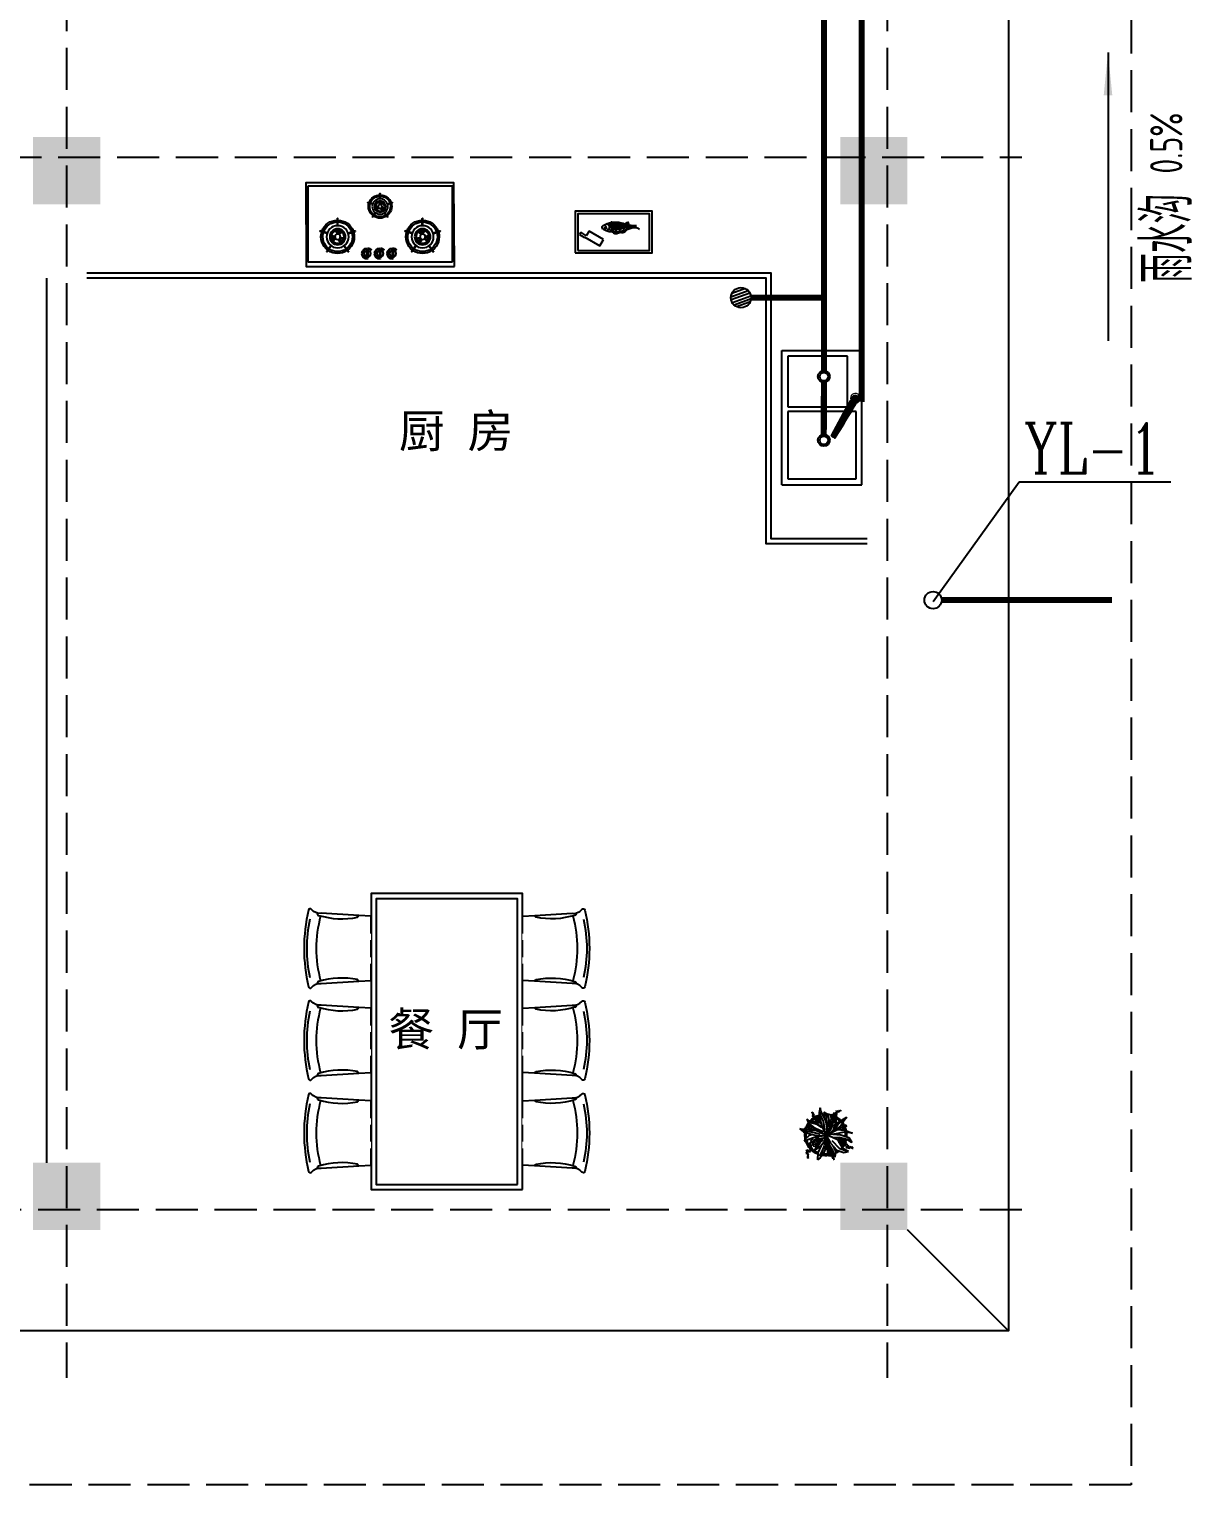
# Model space of a CAD drawing. Header units: millimetres. Extents: x -807114 to -50119, y -468455 to -61603.
# Drawn here: x -318339 to -311424, y -230910 to -222253 of the extents above; entities that cross this region are included whole.
import ezdxf

# ---------------------------------------------------------------- set-up
doc = ezdxf.new("R2010")
doc.units = ezdxf.units.MM
doc.header["$LTSCALE"] = 1000
doc.linetypes.add('DASH', pattern=[0.35, 0.25, -0.1])
doc.linetypes.add('HIDDEN', pattern=[9.525, 6.35, -3.175])
for name, color, linetype in [('FF-FIXT', 31, 'Continuous'), ('FF-FURN', 51, 'Continuous'), ('FF-PLANTS', 86, 'Continuous'), ('floor', 9, 'Continuous'), ('KITCHEN', 2, 'Continuous'), ('KL截面', 30, 'Continuous'), ('P-活动家具', 134, 'Continuous'), ('PIPE-污水', 2, 'DASH'), ('PIPE-给水', 3, 'Continuous'), ('PIPE-雨水', 4, 'DASH'), ('PUB_DIM', 3, 'Continuous'), ('S1', 130, 'Continuous'), ('TWT_TEXT', 7, 'Continuous'), ('wipess', 5, 'Continuous'), ('厨卫', 134, 'Continuous'), ('建-窗', 4, 'Continuous'), ('建-轴', 1, 'Continuous')]:
    doc.layers.add(name, color=color, linetype=linetype)
doc.layers.add('jia +', color=4, linetype='Continuous', lineweight=20)
doc.layers.add('jia -', color=1, linetype='Continuous', lineweight=9)
doc.styles.add('_HZTXT', font='txt', dxfattribs={"bigfont": 'HZTXT'})
doc.styles.add('_TWT_SERIAL', font='COMPLEX', dxfattribs={"width": 0.8, "height": 3.5, "bigfont": 'HZTXT'})
doc.styles.add('D', font='simhei.ttf', dxfattribs={"width": 0.75, "height": 7})
doc.styles.add('DIM_FONT', font='tssdeng.shx', dxfattribs={"width": 0.7, "bigfont": 'tssdchn.shx'})

# ---------------------------------------------------------------- blocks, each defined once
blk = doc.blocks.new('A$C73C27036')
at = {"layer": 'floor', "color": 251, "ltscale": 50}
for p, q in [((0, 800), (0, 0)), ((475.7, 800), (0, 800)), ((475.7, 800), (475.7, 0)), ((475.7, 0), (0, 0))]:
    blk.add_line(p, q, dxfattribs=at)
for centre, radius in [((226.3, 534.7), 35), ((226.3, 534.7), 25), ((226.3, 155.9), 35), ((226.3, 155.9), 25)]:
    blk.add_circle(centre, radius, dxfattribs=at)
at = {"layer": 'jia +', "color": 251}
for centre, radius, start, end in [((6980.3, -3738), 8042.9, 148.03511, 149.7132), ((161.1, 517.1), 5, 61.07993, 145.17172), ((-105.5, 34.5), 556.3, 58.92007, 61.07993), ((-6915.5, 4284.8), 8042.9, 330.2868, 331.96489), ((179.1, 506.7), 5, 334.82828, 58.92007), ((39.1, 284.9), 29.1, 101.93757, 18.06243)]:
    blk.add_arc(centre, radius, start, end, dxfattribs=at)
at = {"layer": 'jia -', "color": 251}
for centre, radius, start, end in [((40.3, 287), 20, 150, 330), ((277.8, 151.2), 293.6, 138.90184, 150.22903), ((36, 293.6), 5, 149.50958, 224.43473), ((277.8, 151.2), 285.6, 139.06197, 149.50958), ((54.6, 311.8), 31.1, 224.43473, 255.56527), ((39.1, 284.9), 29.1, 37.68924, 82.31076), ((48.1, 286.6), 5, 255.56527, 330.49042), ((-196.1, 424.8), 285.6, 330.49042, 340.93803), ((-196.1, 424.8), 293.6, 329.77097, 341.09816), ((60.2, 321.4), 24.5, 30.46309, 89.53691), ((63.6, 337), 2, 93.16441, 139.06197), ((64.1, 328.2), 10.9, 26.83559, 93.16441)]:
    blk.add_arc(centre, radius, start, end, dxfattribs=at)
at = {"layer": 'jia -', "color": 2}
for centre, radius, start, end in [((60.3, 340.9), 5, 89.53691, 138.90184), ((72, 332.2), 2, 340.93803, 26.83559), ((77, 331.3), 5, 341.09816, 30.46309)]:
    blk.add_arc(centre, radius, start, end, dxfattribs=at)
at = {"layer": 'P-活动家具', "ltscale": 50}
for p, q in [((35, 765), (35, 363.2)), ((440.7, 765), (35, 765)), ((440.7, 363.2), (440.7, 765)), ((35, 363.2), (440.7, 363.2)), ((85, 336.2), (85, 34.4)), ((440.7, 336.2), (85, 336.2)), ((440.7, 34.4), (440.7, 336.2)), ((85, 34.4), (440.7, 34.4))]:
    blk.add_line(p, q, dxfattribs=at)
blk = doc.blocks.new('A$C565A4CBB')
at = {"layer": 'P-活动家具', "color": 250}
for p, q in [((69.4, 88.5), (47, 50.2)), ((157.8, 36.7), (69.4, 88.5)), ((0, 0), (-12.5, 0.6)), ((10.8, -5.6), (0, 0)), ((47, 50.2), (132.1, 0.3)), ((132.1, 0.3), (149, 29.2)), ((149, 29.2), (152.3, 27.3)), ((152.3, 27.3), (151.3, 25.5)), ((151.3, 25.5), (182.5, 7.2)), ((157.8, 36.7), (159.2, 39)), ((190.4, 20.6), (159.2, 39)), ((182.5, 7.2), (190.4, 20.6)), ((-109.4, -20.6), (-121.5, -20.8)), ((-121.5, -20.8), (-110, -21.2)), ((-110, -21.2), (-100.1, -23.9)), ((-98.4, -23.9), (-109.4, -20.6)), ((-90.4, -16.1), (-95.4, -16.5)), ((-95.4, -16.5), (-90.4, -16.7)), ((-76.2, -24.4), (-90.4, -16.1)), ((-90.4, -16.7), (-77.8, -24.3)), ((-76.8, -12), (-65.7, -25.1)), ((-63.9, -25.2), (-76.8, -12)), ((-64.7, -12.1), (-56, -25.8)), ((-53.5, -25.9), (-64.7, -12.1)), ((-54.2, -8.2), (-41.9, -26.3)), ((-40.2, -26.3), (-54.2, -8.2)), ((-51.4, -44.7), (-48.1, -28.4)), ((-46.8, -28.4), (-51, -45.1)), ((-47.9, -5.1), (-34, -26.1)), ((-31.3, -26), (-47.9, -5.1)), ((-44, -44.9), (-41.1, -28.5)), ((-39.8, -28.5), (-42.8, -45.4)), ((-37.2, -4.5), (-21.9, -25.3)), ((-20.4, -25.1), (-37.2, -4.5)), ((-33.4, -42.3), (-33.5, -28.3)), ((-32.3, -28.2), (-31.9, -42.2)), ((-27.6, -1.9), (-9.9, -23.9)), ((-8, -23.6), (-27.6, -1.9)), ((-24.6, -42.9), (-25.8, -27.8)), ((-24.9, -27.7), (-23.5, -42.9)), ((-20.2, -41), (-19.7, -27.3)), ((-18.6, -27.1), (-19.6, -41.2)), ((-17.1, -50.7), (-13.5, -38.6)), ((-13.2, -39.6), (-17.1, -50.7)), ((-1.2, -2.1), (-17, -0.7)), ((-13.5, -38.6), (-14.9, -26.7)), ((-13.9, -3), (0.5, -22.4)), ((1.7, -22.2), (-13.9, -3)), ((-12.8, -26.5), (-13.2, -39.6)), ((-1.2, -4), (-9.1, -1.4)), ((-5.2, -4.9), (-7.7, -4.3)), ((7.2, -8.9), (-5.2, -4.9)), ((7.2, -6.2), (-1.2, -2.1)), ((7.2, -35), (3.3, -24.2)), ((4.4, -24), (8.4, -36.5)), ((7.6, -41.2), (7.2, -35)), ((8.4, -36.5), (7.9, -46.3))]:
    blk.add_line(p, q, dxfattribs=at)
at = {"layer": 'P-活动家具'}
for p, q in [((-53.7, -48.2), (-51.4, -44.7)), ((-51, -45.1), (-53.7, -48.2)), ((-45.7, -49.7), (-44, -44.9)), ((-42.8, -45.4), (-45.7, -49.7)), ((-31.9, -42.2), (-35.6, -52.1)), ((-35.6, -52.1), (-33.4, -42.3)), ((-26.7, -51.2), (-24.6, -42.9)), ((-23.5, -42.9), (-26.7, -51.2)), ((-22.1, -50), (-20.2, -41)), ((-19.6, -41.2), (-22.1, -50)), ((7.9, -46.3), (7.6, -41.2))]:
    blk.add_line(p, q, dxfattribs=at)
at = {"layer": 'P-活动家具', "color": 250}
blk.add_lwpolyline([(215.2, 129.9), (-242.4, 129.9), (-242.4, -118.1), (215.2, -118.1)], close=True, dxfattribs=at)
at = {"layer": 'P-活动家具'}
blk.add_lwpolyline([(200.2, 114.9), (-227.4, 114.9), (-227.4, -103.1), (200.2, -103.1)], close=True, dxfattribs=at)
at = {"layer": 'P-活动家具', "color": 250}
for points in [[(-66, -1.4), (-75.9, 3.2)], [(-58, 0.3), (-69.5, 6.1), (-51.6, 0.9), (-59.1, 6.1)], [(-45.3, 2.7), (-50.5, 6.1)], [(-34.3, 3.8), (-40.1, 9)], [(-25.7, 6.1), (-32, 10.7)], [(-14.7, 4.4), (-25.7, 12.5)], [(-10.7, 6.1), (-19.3, 12.5)], [(-127.8, -27.9), (-138.2, -27.2), (-145.9, -27.9), (-130, -27.8)], [(-127.8, -25.7), (-143.3, -23.9), (-130.3, -26.6)], [(-130, -27.8), (-143.1, -31.2), (-129, -27.8)], [(-126.3, -27.8), (-132.2, -30.9), (-127.8, -27.9)], [(-99.2, -26.1), (-112.2, -32.5), (-103.6, -26.3)], [(-83.9, -37.7), (-100.7, -43.5)], [(-79.9, -26.3), (-93.1, -37.1), (-82.1, -26.2)], [(-83.4, -6.6), (-90.3, -5.4)], [(-72.4, -3.1), (-82.8, -0.8)], [(-66.3, -27.2), (-75.2, -38.3), (-68.6, -27.1)], [(-56.9, -27.9), (-62, -42.9), (-64.5, -44.3), (-58.3, -27.8)], [(5.5, -38.3), (-12.4, -40.6)], [(2.6, -40.6), (-6, -46.3)], [(-3.9, -25.2), (-1.2, -40.9), (-5, -49.8), (-2.7, -41.1), (-4.9, -25.4)]]:
    blk.add_lwpolyline(points, dxfattribs=at)
at = {"layer": 'P-活动家具'}
for points in [[(-88, -41.2), (-100.7, -51)], [(4.3, -41.7), (0.9, -49.8)]]:
    blk.add_lwpolyline(points, dxfattribs=at)
at = {"layer": 'P-活动家具', "color": 250}
for radius in [4.08, 2.31]:
    blk.add_circle((34.9, -17.5), radius, dxfattribs=at)
for centre, radius, start, end in [((35.6, -26.6), 4.09, 96.51953, 204.42355), ((33.7, -27.1), 2.13, 214.14344, 63.86243), ((35, -17.6), 1.85, 192.76632, 336.29893), ((35.1, -17.5), 1.48, 221.42004, 2.14891), ((35.7, -24), 1.59, 109.69652, 226.34551)]:
    blk.add_arc(centre, radius, start, end, dxfattribs=at)
for points in [[(56.4, -17.5), (47.7, -11.7), (-104.6, -13.4), (-149.6, -20.4), (-166.9, -11.1)], [(-6, 4.4), (-19.9, 14.2), (-26.2, 14.8), (-36.6, 12.5), (-49.9, 7.8), (-73.5, 7.3), (-94.3, -10)], [(56.9, -26.1), (48.3, -32.5), (-57.9, -49.8), (-108.6, -34.8), (-133.4, -33.6), (-149, -33.6)], [(9.1, -21.1), (-41.2, -26.3), (-83.9, -24), (-101.2, -24), (-127.8, -25.7)], [(9.1, -23.3), (-41.2, -28.5), (-83.9, -26.2), (-101.2, -26.2), (-127.8, -27.9)], [(-78.7, -37.1), (-88.5, -36.5), (-104.1, -43.5), (-100.1, -47.5), (-101.2, -51), (-90.3, -48.1), (-82.2, -40), (-78.7, -38.9), (-78.7, -36.5)], [(7.2, -36.5), (-2, -37.1), (-11.8, -38.9), (-6.6, -47.5), (0.3, -54.4), (6.1, -46.9), (7.8, -39.4), (9.5, -37.1), (8.4, -36.5)], [(24.5, -10), (15.9, -11.8), (13.6, -34.8), (22.2, -39.4)], [(56.9, -26.1), (57.4, -23.9), (53.9, -23.3), (53.4, -20.4), (56.8, -20.4), (57.4, -19.3), (56.4, -17.5)]]:
    blk.add_spline(points, degree=3, dxfattribs=at)
blk = doc.blocks.new('A$C15EF7CB2')
at = {"color": 2}
blk.add_arc((9.6, 96.3), 1.16, 0.00068, 180.00068, dxfattribs=at)
at = {"layer": 'KITCHEN', "color": 251}
for p, q in [((-420.4, -309.5), (-420.4, 140.5)), ((-420.4, 140.5), (439.6, 140.5)), ((439.6, 140.5), (439.6, -309.5)), ((439.6, -309.5), (-420.4, -309.5))]:
    blk.add_line(p, q, dxfattribs=at)
at = {"layer": 'KITCHEN', "color": 2, "linetype": 'HIDDEN'}
for p, q in [((-65.4, -289.5), (-65.4, -292.5)), ((9.6, -289.5), (9.6, -292.5))]:
    blk.add_line(p, q, dxfattribs=at)
at = {"layer": 'P-活动家具'}
for p, q in [((8.5, 67.9), (8.5, 96.3)), ((10.8, 67.9), (10.8, 96.3)), ((-35.8, 34.1), (-62.8, 42.8)), ((-35.1, 36.3), (-62.1, 45)), ((54.3, 36.3), (81.4, 45)), ((55, 34.1), (82.1, 42.8)), ((-244.5, -91.8), (-244.5, -51.2)), ((-241.2, -91.8), (-241.2, -51.2)), ((-19.1, -17.1), (-35.9, -40.1)), ((-17.3, -18.5), (-34, -41.5)), ((36.5, -18.5), (53.2, -41.5)), ((38.4, -17.1), (55.1, -40.1)), ((260.5, -91.8), (260.5, -51.2)), ((263.8, -91.8), (263.8, -51.2)), ((-307.7, -140.1), (-346.4, -127.6)), ((-306.7, -137), (-345.3, -124.5)), ((-179, -137), (-140.4, -124.5)), ((-178, -140.1), (-139.4, -127.6)), ((197.3, -140.1), (158.6, -127.6)), ((198.3, -137), (159.7, -124.4)), ((326, -137), (364.6, -124.4)), ((327, -140.1), (365.6, -127.6)), ((-284, -213.2), (-307.9, -246.1)), ((-281.3, -215.2), (-305.2, -248.1)), ((-204.4, -215.2), (-180.6, -248.1)), ((-201.8, -213.2), (-177.9, -246.1)), ((-66.9, -229.5), (-66.9, -226.5)), ((-63.9, -229.5), (-63.9, -226.5)), ((-35.4, -258), (-32.4, -258)), ((-11.6, -238.3), (-13.7, -236.1)), ((8.1, -229.5), (8.1, -226.5)), ((11.1, -229.5), (11.1, -226.5)), ((39.6, -258), (42.6, -258)), ((63.4, -238.3), (61.3, -236.1)), ((83.1, -229.5), (83.1, -226.5)), ((86.1, -229.5), (86.1, -226.5)), ((114.6, -258), (117.6, -258)), ((221, -213.2), (197.1, -246.1)), ((223.7, -215.2), (199.8, -248)), ((300.6, -215.2), (324.4, -248)), ((303.2, -213.2), (327.1, -246.1)), ((-35.4, -261), (-32.4, -261)), ((39.6, -261), (42.6, -261)), ((84.6, -289.5), (84.6, -292.5)), ((114.6, -261), (117.6, -261))]:
    blk.add_line(p, q, dxfattribs=at)
at = {"layer": 'P-活动家具', "color": 250}
for p, q in [((-86.6, -238.3), (-88.7, -236.1)), ((-68.4, -242.2), (-68.4, -276.7)), ((-62.4, -242.2), (-62.4, -276.7)), ((6.6, -242.2), (6.6, -276.7)), ((12.6, -242.2), (12.6, -276.7)), ((81.6, -242.2), (81.6, -276.7)), ((87.6, -242.2), (87.6, -276.7))]:
    blk.add_line(p, q, dxfattribs=at)
at = {"layer": 'P-活动家具'}
blk.add_lwpolyline([(-432.7, -336.9), (-429.4, 160.5), (452, 160.5), (448.8, -336.9)], close=True, dxfattribs=at)
for centre, radius in [((9.6, 20.5), 46.2), ((-242.9, -159.5), 66), ((262.1, -159.5), 66)]:
    blk.add_circle(centre, radius, dxfattribs=at)
at = {"layer": 'P-活动家具', "color": 250}
for centre, radius in [((9.6, 20.5), 33.1), ((9.6, 20.5), 26.9), ((9.6, 20.5), 11.6), ((-242.9, -159.5), 47.3), ((-242.9, -159.5), 38.5), ((-242.9, -159.5), 16.5), ((262.1, -159.5), 47.3), ((262.1, -159.5), 38.5), ((262.1, -159.5), 16.5), ((-65.4, -259.5), 20), ((9.6, -259.5), 20), ((84.6, -259.5), 20)]:
    blk.add_circle(centre, radius, dxfattribs=at)
at = {"layer": 'P-活动家具'}
for centre, radius, start, end in [((9.6, 20.5), 69.3, 90.95565, 161.0457), ((9.6, 20.5), 69.3, 18.95565, 89.0457), ((-62.5, 43.9), 1.16, 72.00068, 252.00068), ((9.6, 20.5), 69.3, 162.95565, 233.0457), ((9.6, 20.5), 61.6, 163.07504, 232.92632), ((9.6, 20.5), 61.6, 91.07504, 160.92632), ((-35.4, 35.2), 1.16, 252.00068, 72.00068), ((9.6, 67.9), 1.16, 180.00068, 0.00068), ((9.6, 20.5), 61.6, 19.07504, 88.92632), ((9.6, 20.5), 61.6, 307.07504, 16.92632), ((9.6, 20.5), 69.3, 306.95565, 17.0457), ((54.7, 35.2), 1.16, 108.00068, 288.00068), ((81.7, 43.9), 1.16, 288.00068, 108.00068), ((-242.9, -159.5), 99, 90.95565, 161.0457), ((-242.9, -159.5), 88, 91.07504, 160.92632), ((-242.9, -51.2), 1.65, 0.00068, 180.00068), ((-242.9, -159.5), 99, 18.95565, 89.0457), ((-242.9, -159.5), 88, 19.07504, 88.92632), ((-34.9, -40.8), 1.16, 144.00068, 324.00068), ((9.6, 20.5), 69.3, 234.95565, 305.0457), ((9.6, 20.5), 61.6, 235.07504, 304.92632), ((-18.2, -17.8), 1.16, 324.00068, 144.00068), ((37.5, -17.8), 1.16, 36.00068, 216.00068), ((54.2, -40.8), 1.16, 216.00068, 36.00068), ((262.1, -159.5), 99, 90.95565, 161.0457), ((262.1, -159.5), 88, 91.07504, 160.92632), ((262.1, -51.2), 1.65, 0.00068, 180.00068), ((262.1, -159.5), 99, 18.95565, 89.0457), ((262.1, -159.5), 88, 19.07504, 88.92632), ((-345.9, -126), 1.65, 72.00068, 252.00068), ((-242.9, -159.5), 99, 162.95565, 233.0457), ((-242.9, -159.5), 88, 163.07504, 232.92632), ((-307.2, -138.6), 1.65, 252.00068, 72.00068), ((-242.9, -91.8), 1.65, 180.00068, 0.00068), ((-242.9, -159.5), 88, 307.07504, 16.92632), ((-242.9, -159.5), 99, 306.95565, 17.0457), ((-178.5, -138.6), 1.65, 108.00068, 288.00068), ((-139.9, -126), 1.65, 288.00068, 108.00068), ((159.1, -126), 1.65, 72.00068, 252.00068), ((262.1, -159.5), 99, 162.95565, 233.0457), ((262.1, -159.5), 88, 163.07504, 232.92632), ((197.8, -138.6), 1.65, 252.00068, 72.00068), ((262.1, -91.8), 1.65, 180.00068, 0.00068), ((262.1, -159.5), 88, 307.07504, 16.92632), ((262.1, -159.5), 99, 306.95565, 17.0457), ((326.5, -138.6), 1.65, 108.00068, 288.00068), ((365.1, -126), 1.65, 288.00068, 108.00068), ((-306.5, -247.1), 1.65, 144.00068, 324.00068), ((-242.9, -159.5), 99, 234.95565, 305.0457), ((-242.9, -159.5), 88, 235.07504, 304.92632), ((-282.6, -214.2), 1.65, 324.00068, 144.00068), ((-203.1, -214.2), 1.65, 36.00068, 216.00068), ((-179.2, -247.1), 1.65, 216.00068, 36.00068), ((-65.4, -259.5), 33, 92.60593, 135.00068), ((-65.4, -259.5), 33, 2.60593, 87.39542), ((-65.4, -259.5), 30, 2.86666, 87.13469), ((9.6, -259.5), 33, 92.60593, 135.00068), ((9.6, -259.5), 30, 92.86666, 135.00068), ((9.6, -259.5), 33, 2.60593, 87.39542), ((9.6, -259.5), 30, 2.86666, 87.13469), ((84.6, -259.5), 33, 92.60593, 135.00068), ((84.6, -259.5), 30, 92.86666, 135.00068), ((84.6, -259.5), 33, 2.60593, 87.39542), ((84.6, -259.5), 30, 2.86666, 87.13469), ((198.5, -247.1), 1.65, 144.00068, 324.00068), ((262.1, -159.5), 99, 234.95565, 305.0457), ((262.1, -159.5), 88, 235.07504, 304.92632), ((222.4, -214.2), 1.65, 324.00068, 144.00068), ((301.9, -214.2), 1.65, 36.00068, 216.00068), ((325.8, -247.1), 1.65, 216.00068, 36.00068), ((-65.4, -259.5), 33, 270.00068, 357.39542), ((-65.4, -259.5), 30, 270.00068, 357.13469), ((9.6, -259.5), 33, 270.00068, 357.39542), ((9.6, -259.5), 30, 270.00068, 357.13469), ((84.6, -259.5), 30, 270.00068, 357.13469), ((84.6, -259.5), 33, 270.00068, 357.39542)]:
    blk.add_arc(centre, radius, start, end, dxfattribs=at)
at = {"layer": 'P-活动家具', "color": 250}
for centre, radius, start, end in [((-7.6, 11.9), 3.85, 26.47484, 206.47484), ((9.6, 20.5), 23.1, 206.47484, 240.00068), ((9.6, 20.5), 15.4, 206.47484, 240.00068), ((0, 37.2), 3.85, 120.00068, 300.00068), ((9.6, 20.5), 23.1, 86.47484, 120.00068), ((0, 3.8), 3.85, 240.00068, 60.00068), ((9.6, 20.5), 15.4, 86.47484, 120.00068), ((10.8, 39.7), 3.85, 266.47484, 86.47484), ((25.7, 9.9), 3.85, 146.47484, 326.47484), ((9.6, 20.5), 15.4, 326.47484, 0.00068), ((28.9, 20.5), 3.85, 0.00068, 180.00068), ((9.6, 20.5), 23.1, 326.47484, 0.00068), ((-270.4, -159.5), 5.5, 0.00068, 180.00068), ((-242.9, -159.5), 33, 180.00068, 213.52651), ((-265.8, -174.7), 5.5, 213.52651, 33.52651), ((-242.9, -159.5), 22, 180.00068, 213.52651), ((-244.6, -132), 5.5, 93.52651, 273.52651), ((-242.9, -159.5), 33, 60.00068, 93.52651), ((-242.9, -159.5), 22, 60.00068, 93.52651), ((-229.1, -135.7), 5.5, 240.00068, 60.00068), ((-242.9, -159.5), 22, 300.00068, 333.52651), ((-218.3, -171.7), 5.5, 333.52651, 153.52651), ((237.5, -171.7), 5.5, 26.47484, 206.47484), ((262.1, -159.5), 22, 206.47484, 240.00068), ((248.4, -135.7), 5.5, 120.00068, 300.00068), ((262.1, -159.5), 33, 86.47484, 120.00068), ((262.1, -159.5), 22, 86.47484, 120.00068), ((263.8, -132), 5.5, 266.47484, 86.47484), ((285.1, -174.7), 5.5, 146.47484, 326.47484), ((262.1, -159.5), 22, 326.47484, 0.00068), ((289.6, -159.5), 5.5, 0.00068, 180.00068), ((262.1, -159.5), 33, 326.47484, 0.00068), ((-229.1, -183.3), 5.5, 120.00068, 300.00068), ((-242.9, -159.5), 33, 300.00068, 333.52651), ((-65.4, -259.5), 30, 92.86666, 135.00068), ((-65.4, -259.5), 18, 99.59474, 260.40661), ((-65.4, -242.5), 3.01, 355.12506, 184.87629), ((-65.4, -259.5), 18, 279.59474, 80.40661), ((9.6, -259.5), 18, 99.59474, 260.40661), ((9.6, -242.5), 3.01, 355.12506, 184.87629), ((9.6, -259.5), 18, 279.59474, 80.40661), ((84.6, -259.5), 18, 99.59474, 260.40661), ((84.6, -242.5), 3.01, 355.12506, 184.87629), ((84.6, -259.5), 18, 279.59474, 80.40661), ((262.1, -159.5), 33, 206.47484, 240.00068), ((248.4, -183.3), 5.5, 240.00068, 60.00068), ((-65.4, -276.5), 3.01, 175.12506, 4.87629), ((9.6, -276.5), 3.01, 175.12506, 4.87629), ((84.6, -276.5), 3.01, 175.12506, 4.87629)]:
    blk.add_arc(centre, radius, start, end, dxfattribs=at)
blk = doc.blocks.new('YZ-1')
at = {"color": 250}
blk.add_wipeout([(296, 361), (313, 350), (336, 335), (365, 315), (396, 293), (431, 265), (452, 247), (485, 218), (510, 194), (538, 166), (564, 138), (587, 112), (612, 81), (633, 55), (654, 26), (669, 5), (686, -21), (698, -40), (700, -43), (701, -49), (699, -56), (696, -59), (690, -61), (687, -61), (680, -61), (674, -61), (668, -61), (661, -63), (654, -64), (647, -67), (641, -70), (636, -73), (631, -76), (625, -81), (616, -91), (615, -92), (608, -98), (597, -108), (576, -127), (553, -147), (535, -163), (338, -338), (0, 0), (49, 56), (65, 73), (140, 158), (219, 247), (236, 266), (246, 277), (254, 283), (269, 304), (275, 323), (277, 338), (277, 348), (277, 351), (279, 358), (285, 363), (289, 363), (294, 362)], dxfattribs=at).dxf.layer = 'wipess'
at = {"color": 0, "linetype": 'Continuous'}
blk.add_lwpolyline([(615, -92, -0.259493), (687, -61, 0.672201), (699, -42, 0.117136), (296, 361, 0.672201), (277, 349, -0.259493), (246, 277), (61, 68)], format="xyb", dxfattribs=at)
at = {"color": 8, "linetype": 'DASH', "ltscale": 0.5}
blk.add_lwpolyline([(61, 68), (0, 0), (338, -338), (407, -277)], dxfattribs=at)
at = {"color": 0, "linetype": 'Continuous'}
blk.add_lwpolyline([(407, -277), (615, -92)], dxfattribs=at)
at = {"color": 53, "linetype": 'Continuous'}
for centre, radius, start, end in [((-247, 555), 586, 303.4214, 332.0715), ((-195, -533), 922, 29.8366, 60.1634), ((261, 287), 11.8, 327.6605, 71.2125), ((261, 287), 11.8, 327.6605, 71.2125), ((73, 74), 8.87, 187.8713, 288.0758), ((65, 64), 10.9, 8.6433, 84.376), ((893, -585), 586, 117.9285, 146.5786), ((625, -77), 11.8, 18.7875, 122.3395), ((625, -77), 11.8, 18.7875, 122.3395), ((412, -265), 8.87, 161.9242, 262.1287), ((402, -273), 10.9, 5.624, 81.3567)]:
    blk.add_arc(centre, radius, start, end, dxfattribs=at)
at = {"color": 58}
blk.add_arc((-195, -533), 993, 32.3953, 57.6047, dxfattribs=at)
blk = doc.blocks.new('A$C0744269B')
at = {"color": 0, "linetype": 'ByBlock', "extrusion": (0, 0, -1)}
for p, q in [((-390, 350), (-370, 351)), ((-373, 341), (-390, 350)), ((-371, 308), (-389, 311)), ((-389, 311), (-375, 299)), ((-375, 299), (-382, 290)), ((-382, 290), (-371, 293)), ((-378, 333), (-373, 341)), ((-369, 337), (-378, 333)), ((-371, 293), (-373, 280)), ((-373, 280), (-351, 291)), ((-371, 425), (-361, 428)), ((-354, 413), (-371, 425)), ((-370, 351), (-371, 362)), ((-371, 362), (-364, 353)), ((-370, 317), (-371, 308)), ((-349, 339), (-370, 323)), ((-370, 323), (-369, 337)), ((-365, 309), (-370, 317)), ((-361, 428), (-366, 433)), ((-366, 433), (-359, 432)), ((-365, 384), (-355, 387)), ((-348, 372), (-365, 384)), ((-357, 320), (-365, 309)), ((-364, 353), (-358, 364)), ((-355, 387), (-360, 392)), ((-360, 392), (-353, 391)), ((-359, 432), (-357, 447)), ((-358, 364), (-348, 342)), ((-357, 447), (-351, 433)), ((-350, 295), (-357, 320)), ((-353, 391), (-351, 406)), ((-351, 433), (-343, 436)), ((-337, 427), (-351, 413)), ((-351, 406), (-345, 392)), ((-343, 436), (-348, 429)), ((-348, 429), (-337, 427)), ((-335, 310), (-347, 307)), ((-347, 307), (-330, 291)), ((-345, 392), (-337, 395)), ((-332, 386), (-345, 372)), ((-337, 395), (-342, 388)), ((-342, 388), (-332, 386)), ((-331, 315), (-341, 319)), ((-341, 319), (-335, 310)), ((-324, 333), (-331, 315)), ((-326, 291), (-305, 306)), ((-321, 315), (-324, 333)), ((-312, 317), (-321, 315)), ((-318, 309), (-312, 317)), ((-305, 306), (-318, 309)), ((-303, 278), (-313, 283)), ((-313, 283), (-307, 273)), ((-295, 296), (-303, 278)), ((-293, 278), (-295, 296)), ((49, 329), (40, 345)), ((40, 345), (57, 335)), ((40, 325), (49, 329)), ((50, 322), (40, 325)), ((41, 311), (50, 322)), ((67, 312), (41, 311)), ((57, 335), (63, 344)), ((66, 271), (57, 288)), ((57, 288), (74, 277)), ((68, 398), (60, 397)), ((60, 397), (68, 393)), ((68, 393), (60, 387)), ((60, 387), (77, 381)), ((63, 344), (63, 332)), ((63, 332), (75, 338)), ((75, 401), (67, 412)), ((67, 412), (68, 398)), ((75, 338), (71, 314)), ((74, 277), (80, 286)), ((81, 405), (75, 401)), ((77, 317), (76, 292)), ((88, 309), (77, 317)), ((79, 398), (81, 405)), ((89, 400), (79, 398)), ((79, 290), (105, 284)), ((80, 383), (89, 400)), ((80, 286), (80, 275)), ((84, 353), (83, 335)), ((92, 348), (84, 353)), ((85, 333), (105, 329)), ((96, 382), (88, 387)), ((88, 387), (89, 369)), ((90, 320), (88, 309)), ((94, 310), (90, 320)), ((91, 367), (111, 364)), ((94, 356), (92, 348)), ((97, 348), (94, 356)), ((113, 317), (94, 310)), ((97, 391), (96, 382)), ((101, 383), (97, 391)), ((111, 353), (97, 348)), ((99, 296), (109, 297)), ((105, 284), (99, 296)), ((105, 329), (100, 338)), ((100, 338), (107, 338)), ((115, 390), (101, 383)), ((101, 302), (113, 317)), ((109, 297), (101, 302)), ((102, 342), (111, 353)), ((107, 338), (102, 342)), ((105, 373), (113, 374)), ((111, 364), (105, 373)), ((107, 378), (115, 390)), ((113, 374), (107, 378)), ((121, 408), (112, 413)), ((112, 413), (113, 395)), ((116, 393), (135, 390)), ((123, 424), (119, 439)), ((119, 439), (126, 436)), ((122, 416), (121, 408)), ((126, 409), (122, 416)), ((139, 423), (124, 422)), ((126, 436), (127, 442)), ((139, 415), (126, 409)), ((127, 442), (130, 437)), ((130, 437), (139, 444)), ((130, 399), (137, 400)), ((135, 390), (130, 399)), ((131, 403), (139, 415)), ((137, 400), (131, 403)), ((141, 431), (134, 429)), ((134, 429), (139, 423)), ((139, 444), (135, 433)), ((135, 433), (141, 431)), ((142, 450), (138, 465)), ((138, 465), (145, 461)), ((158, 448), (143, 448)), ((145, 461), (146, 467)), ((146, 467), (149, 463)), ((149, 463), (158, 470)), ((160, 456), (153, 455)), ((153, 455), (158, 448)), ((158, 470), (154, 459)), ((154, 459), (160, 456)), ((-354, 224), (-328, 229)), ((-330, 216), (-354, 224)), ((-335, 205), (-330, 216)), ((-323, 211), (-335, 205)), ((-328, 229), (-331, 244)), ((-331, 244), (-320, 233)), ((-297, 172), (-325, 156)), ((-325, 156), (-291, 156)), ((-322, 194), (-323, 211)), ((-298, 218), (-322, 194)), ((-307, 273), (-320, 271)), ((-320, 271), (-304, 254)), ((-320, 233), (-314, 249)), ((-314, 249), (-296, 222)), ((-290, 180), (-306, 185)), ((-306, 185), (-297, 172)), ((-261, 133), (-302, 115)), ((-302, 115), (-282, 105)), ((-300, 254), (-278, 267)), ((-282, 105), (-294, 94)), ((-294, 94), (-278, 94)), ((-284, 279), (-293, 278)), ((-255, 178), (-292, 203)), ((-292, 203), (-290, 180)), ((-291, 272), (-284, 279)), ((-278, 267), (-291, 272)), ((-291, 156), (-291, 137)), ((-291, 137), (-281, 153)), ((-281, 153), (-268, 134)), ((-278, 94), (-280, 62)), ((-280, 62), (-261, 91)), ((-268, 134), (-253, 172)), ((-261, 91), (-245, 81)), ((-231, 99), (-255, 133)), ((-245, 81), (-253, 99)), ((-253, 99), (-231, 99)), ((-229, 203), (-251, 207)), ((-251, 207), (-234, 169)), ((-212, 137), (-240, 121)), ((-240, 121), (-207, 121)), ((-220, 209), (-234, 222)), ((-234, 222), (-229, 203)), ((-228, 167), (-185, 177)), ((-205, 146), (-221, 151)), ((-221, 151), (-212, 137)), ((-196, 233), (-220, 209)), ((-170, 144), (-207, 168)), ((-207, 168), (-205, 146)), ((-207, 121), (-206, 102)), ((-206, 102), (-196, 118)), ((-204, 202), (-196, 233)), ((-188, 199), (-204, 202)), ((-203, 191), (-188, 199)), ((-185, 177), (-203, 191)), ((-196, 118), (-183, 100)), ((-183, 100), (-168, 138)), ((-154, 111), (-176, 115)), ((-176, 115), (-159, 77)), ((-145, 117), (-159, 130)), ((-159, 130), (-154, 111)), ((-153, 75), (-110, 85)), ((-142, 119), (-145, 117)), ((-128, 99), (-123, 101)), ((-110, 85), (-128, 99)), ((57, 267), (66, 271)), ((67, 264), (57, 267)), ((58, 254), (67, 264)), ((85, 254), (58, 254)), ((80, 275), (92, 280)), ((92, 280), (88, 256)), ((252, 104), (225, 84)), ((225, 84), (242, 79)), ((242, 79), (234, 69)), ((234, 69), (246, 72)), ((266, 141), (242, 137)), ((242, 137), (266, 128)), ((246, 72), (250, 48)), ((250, 48), (259, 72)), ((281, 83), (257, 104)), ((259, 72), (273, 67)), ((266, 128), (261, 114)), ((261, 114), (273, 123)), ((274, 145), (264, 153)), ((264, 153), (266, 141)), ((264, 79), (281, 83)), ((273, 67), (264, 79)), ((273, 123), (277, 106)), ((279, 162), (274, 145)), ((277, 106), (299, 129)), ((298, 134), (279, 162)), ((310, 118), (282, 98)), ((282, 98), (299, 94)), ((299, 94), (292, 84)), ((292, 84), (304, 86)), ((311, 160), (297, 157)), ((297, 157), (310, 151)), ((310, 151), (298, 139)), ((298, 139), (329, 132)), ((304, 86), (308, 62)), ((322, 166), (306, 185)), ((306, 185), (311, 160)), ((308, 62), (317, 86)), ((338, 97), (315, 119)), ((317, 86), (331, 81)), ((331, 174), (322, 166)), ((322, 93), (338, 97)), ((331, 81), (322, 93)), ((330, 162), (331, 174)), ((347, 167), (330, 162)), ((333, 135), (347, 167)), ((335, 188), (348, 191)), ((357, 173), (335, 188)), ((348, 191), (342, 199)), ((342, 199), (351, 197)), ((351, 197), (354, 216)), ((368, 171), (353, 152)), ((354, 216), (362, 198)), ((354, 148), (372, 129)), ((378, 189), (361, 172)), ((362, 198), (372, 201)), ((372, 201), (365, 192)), ((365, 192), (378, 189)), ((372, 159), (368, 171)), ((381, 167), (372, 159)), ((372, 129), (374, 142)), ((374, 142), (382, 137)), ((378, 156), (381, 167)), ((397, 151), (378, 156)), ((379, 146), (397, 151)), ((382, 137), (379, 146)), ((395, 197), (383, 183)), ((384, 180), (397, 165)), ((404, 239), (394, 238)), ((394, 238), (405, 224)), ((398, 188), (395, 197)), ((397, 165), (399, 175)), ((404, 194), (398, 188)), ((399, 175), (405, 171)), ((407, 242), (400, 246)), ((400, 246), (404, 239)), ((402, 186), (404, 194)), ((417, 182), (402, 186)), ((403, 178), (417, 182)), ((405, 171), (403, 178)), ((415, 255), (407, 242)), ((408, 224), (426, 232)), ((417, 223), (408, 207)), ((409, 204), (423, 191)), ((415, 241), (415, 255)), ((422, 241), (415, 241)), ((417, 236), (422, 241)), ((426, 232), (417, 236)), ((421, 214), (417, 223)), ((427, 220), (421, 214)), ((423, 191), (423, 201)), ((423, 201), (430, 198)), ((426, 212), (427, 220)), ((441, 209), (426, 212)), ((427, 242), (437, 243)), ((441, 229), (427, 242)), ((427, 204), (441, 209)), ((430, 198), (427, 204)), ((437, 243), (433, 250)), ((433, 250), (440, 247)), ((440, 247), (444, 261)), ((444, 261), (447, 247)), ((459, 239), (444, 228)), ((447, 247), (456, 248)), ((456, 248), (450, 242)), ((450, 242), (459, 239)), ((467, 233), (473, 247)), ((479, 222), (467, 230)), ((473, 247), (477, 240)), ((477, 240), (480, 245)), ((486, 227), (479, 230)), ((479, 230), (479, 222)), ((480, 245), (481, 239)), ((481, 239), (492, 240)), ((492, 240), (482, 233)), ((482, 233), (486, 227)), ((497, 243), (503, 257)), ((510, 232), (497, 240)), ((503, 257), (507, 250)), ((507, 250), (511, 255)), ((516, 237), (510, 240)), ((510, 240), (510, 232)), ((511, 255), (511, 249)), ((511, 249), (522, 250)), ((522, 250), (512, 243)), ((512, 243), (516, 237)), ((-384, -132), (-412, -148)), ((-412, -148), (-378, -148)), ((-377, -124), (-393, -119)), ((-393, -119), (-384, -132)), ((-342, -126), (-379, -101)), ((-379, -101), (-377, -124)), ((-378, -148), (-378, -167)), ((-378, -167), (-368, -151)), ((-368, -151), (-355, -170)), ((-355, -170), (-339, -131)), ((-307, -147), (-348, -165)), ((-348, -165), (-327, -175)), ((-327, -175), (-340, -186)), ((-340, -186), (-324, -186)), ((-316, -101), (-338, -97)), ((-338, -97), (-321, -135)), ((-324, -186), (-325, -218)), ((-325, -218), (-307, -190)), ((-306, -95), (-320, -82)), ((-320, -82), (-316, -101)), ((-315, -136), (-272, -127)), ((-307, -190), (-291, -199)), ((-283, -71), (-306, -95)), ((-277, -181), (-301, -148)), ((-299, -182), (-277, -181)), ((-291, -199), (-299, -182)), ((-291, -102), (-283, -71)), ((-275, -105), (-291, -102)), ((-290, -113), (-275, -105)), ((-272, -127), (-290, -113)), ((-190, -286), (-196, -279)), ((-196, -279), (-196, -288)), ((-184, -273), (-190, -286)), ((-173, -297), (-184, -273)), ((-157, -266), (-135, -254)), ((-145, -272), (-157, -266)), ((-154, -279), (-145, -272)), ((-143, -278), (-154, -279)), ((-141, -298), (-143, -278)), ((-133, -281), (-141, -298)), ((-124, -285), (-133, -281)), ((-132, -256), (-115, -276)), ((-115, -276), (-128, -276)), ((-128, -276), (-124, -285)), ((31, -259), (48, -258)), ((53, -284), (31, -259)), ((36, -196), (54, -195)), ((59, -221), (36, -196)), ((48, -258), (43, -247)), ((43, -247), (54, -252)), ((54, -195), (48, -184)), ((48, -184), (60, -189)), ((54, -252), (63, -229)), ((86, -270), (58, -286)), ((60, -189), (69, -166)), ((63, -229), (67, -255)), ((91, -207), (64, -223)), ((67, -255), (81, -253)), ((69, -166), (72, -192)), ((81, -253), (70, -263)), ((70, -263), (86, -270)), ((72, -192), (87, -190)), ((87, -190), (75, -200)), ((75, -200), (91, -207)), ((79, -230), (93, -227)), ((92, -236), (79, -230)), ((82, -260), (92, -236)), ((102, -245), (82, -260)), ((93, -227), (84, -213)), ((84, -213), (116, -213)), ((101, -284), (95, -272)), ((95, -272), (107, -277)), ((109, -255), (102, -245)), ((107, -277), (116, -255)), ((110, -242), (109, -255)), ((125, -251), (110, -242)), ((116, -255), (119, -280)), ((119, -217), (125, -251)), ((119, -280), (134, -279)), ((134, -279), (122, -288)), ((125, -309), (145, -281)), ((145, -281), (149, -298)), ((258, -117), (242, -111)), ((242, -111), (248, -142)), ((253, -144), (287, -144)), ((266, -114), (258, -102)), ((258, -102), (258, -117)), ((288, -100), (266, -114)), ((300, -138), (272, -158)), ((272, -158), (289, -162)), ((276, -131), (288, -127)), ((287, -144), (276, -131)), ((277, -122), (288, -100)), ((288, -127), (277, -122)), ((289, -162), (282, -172)), ((282, -172), (294, -170)), ((294, -170), (298, -194)), ((298, -194), (307, -170)), ((328, -159), (305, -137)), ((307, -170), (321, -174)), ((312, -162), (328, -159)), ((321, -174), (312, -162)), ((333, -119), (317, -112)), ((317, -112), (323, -143)), ((328, -146), (362, -146)), ((341, -116), (333, -104)), ((333, -104), (333, -119)), ((363, -102), (341, -116)), ((372, -150), (347, -171)), ((347, -175), (363, -206)), ((351, -132), (363, -129)), ((362, -146), (351, -132)), ((352, -124), (363, -102)), ((363, -129), (352, -124)), ((363, -206), (370, -190)), ((370, -190), (379, -199)), ((373, -168), (372, -150)), ((386, -160), (373, -168)), ((379, -199), (378, -186)), ((378, -186), (402, -186)), ((380, -173), (386, -160)), ((402, -186), (380, -173)), ((-262, -425), (-278, -429)), ((-278, -429), (-271, -434)), ((-271, -434), (-276, -437)), ((-276, -437), (-271, -438)), ((-259, -368), (-273, -370)), ((-273, -370), (-259, -376)), ((-271, -438), (-273, -449)), ((-273, -449), (-265, -440)), ((-265, -440), (-260, -445)), ((-263, -342), (-249, -337)), ((-249, -344), (-263, -342)), ((-248, -397), (-263, -401)), ((-263, -401), (-257, -406)), ((-259, -376), (-262, -384)), ((-262, -384), (-255, -379)), ((-257, -406), (-262, -409)), ((-262, -409), (-256, -410)), ((-260, -445), (-262, -438)), ((-262, -438), (-254, -439)), ((-254, -366), (-260, -361)), ((-260, -361), (-259, -368)), ((-254, -439), (-260, -426)), ((-256, -410), (-259, -421)), ((-259, -421), (-251, -412)), ((-255, -379), (-253, -388)), ((-252, -356), (-254, -366)), ((-253, -388), (-240, -375)), ((-249, -337), (-252, -329)), ((-252, -329), (-245, -334)), ((-240, -372), (-252, -356)), ((-251, -412), (-246, -416)), ((-250, -351), (-249, -344)), ((-244, -347), (-250, -351)), ((-246, -416), (-247, -410)), ((-247, -410), (-240, -411)), ((-240, -411), (-246, -398)), ((-245, -334), (-243, -324)), ((-241, -356), (-244, -347)), ((-243, -324), (-230, -337)), ((-230, -340), (-241, -356)), ((-225, -317), (-238, -319)), ((-238, -319), (-225, -325)), ((-231, -349), (-214, -342)), ((-223, -355), (-231, -349)), ((-230, -360), (-223, -355)), ((-221, -360), (-230, -360)), ((-225, -325), (-228, -333)), ((-228, -333), (-221, -328)), ((-220, -315), (-226, -310)), ((-226, -310), (-225, -317)), ((-221, -328), (-219, -337)), ((-221, -374), (-221, -360)), ((-214, -362), (-221, -374)), ((-217, -305), (-220, -315)), ((-219, -337), (-206, -324)), ((-206, -321), (-217, -305)), ((-196, -288), (-215, -288)), ((-215, -288), (-198, -298)), ((-208, -366), (-214, -362)), ((-212, -343), (-200, -360)), ((-200, -360), (-210, -359)), ((-210, -359), (-208, -366)), ((-198, -298), (-203, -308)), ((-203, -308), (-193, -303)), ((-193, -303), (-192, -316)), ((-192, -316), (-173, -301)), ((-173, -308), (-151, -296)), ((-161, -314), (-173, -308)), ((-170, -321), (-161, -314)), ((-159, -320), (-170, -321)), ((-157, -340), (-159, -320)), ((-149, -323), (-157, -340)), ((-141, -327), (-149, -323)), ((-148, -298), (-131, -318)), ((-131, -318), (-145, -318)), ((-145, -318), (-141, -327)), ((106, -310), (83, -284)), ((83, -284), (101, -284)), ((84, -345), (99, -342)), ((98, -351), (84, -345)), ((88, -375), (98, -351)), ((107, -360), (88, -375)), ((99, -342), (89, -328)), ((89, -328), (121, -328)), ((114, -370), (107, -360)), ((138, -296), (111, -312)), ((116, -357), (114, -370)), ((131, -365), (116, -357)), ((140, -374), (116, -383)), ((116, -383), (127, -390)), ((127, -390), (120, -396)), ((120, -396), (129, -396)), ((122, -288), (138, -296)), ((146, -337), (124, -314)), ((124, -332), (131, -365)), ((129, -396), (128, -415)), ((128, -415), (139, -399)), ((139, -399), (149, -405)), ((157, -394), (144, -374)), ((149, -405), (144, -394)), ((144, -394), (157, -394)), ((162, -408), (145, -419)), ((145, -419), (154, -422)), ((150, -320), (146, -337)), ((149, -298), (159, -290)), ((154, -422), (149, -427)), ((149, -427), (156, -427)), ((162, -329), (150, -320)), ((156, -427), (157, -441)), ((159, -290), (157, -302)), ((157, -302), (181, -306)), ((181, -306), (157, -315)), ((157, -315), (162, -329)), ((157, -441), (164, -427)), ((171, -405), (164, -389)), ((164, -427), (172, -431)), ((165, -386), (181, -375)), ((177, -422), (165, -408)), ((167, -423), (177, -422)), ((172, -431), (167, -423)), ((176, -397), (171, -405)), ((181, -404), (176, -397)), ((181, -375), (180, -385)), ((180, -385), (187, -382)), ((196, -395), (181, -396)), ((181, -396), (181, -404)), ((187, -382), (184, -388)), ((184, -388), (196, -395)), ((210, -446), (193, -456)), ((193, -456), (203, -460)), ((203, -460), (198, -465)), ((198, -465), (205, -464)), ((205, -464), (206, -478)), ((206, -478), (213, -465)), ((225, -460), (213, -446)), ((213, -465), (220, -468)), ((216, -461), (225, -460)), ((220, -468), (216, -461)), ((249, -448), (235, -453)), ((235, -456), (237, -471)), ((237, -471), (243, -465)), ((243, -465), (245, -470)), ((245, -470), (247, -465)), ((247, -456), (249, -448)), ((254, -454), (247, -456)), ((247, -465), (257, -468)), ((249, -459), (254, -454)), ((257, -468), (249, -459)), ((262, -472), (265, -487)), ((276, -464), (263, -470)), ((265, -487), (270, -481)), ((270, -481), (273, -486)), ((273, -486), (274, -481)), ((274, -481), (285, -484)), ((275, -472), (276, -464)), ((281, -471), (275, -472)), ((277, -475), (281, -471)), ((285, -484), (277, -475))]:
    blk.add_line(p, q, dxfattribs=at)
at = {"color": 0, "extrusion": (0, 0, -1)}
for p, q in [((-142, 112), (-227, 297)), ((-227, 297), (-99, 210)), ((-158, 344), (-165, 480)), ((-102, 215), (-158, 344)), ((31, 343), (28, 242)), ((56, 241), (31, 343)), ((135, 306), (54, 174)), ((87, 157), (207, 289)), ((169, 427), (135, 306)), ((140, 215), (180, 309)), ((180, 309), (169, 427)), ((207, 289), (342, 333)), ((436, 318), (325, 254)), ((342, 333), (436, 318)), ((-405, 75), (-428, 113)), ((-428, 113), (-354, 83)), ((-326, 4), (-405, 75)), ((-354, 83), (-222, 38)), ((-260, -17), (-326, 4)), ((-290, -21), (-160, 10)), ((-152, 31), (-239, 100)), ((-239, 100), (-139, 64)), ((-222, 38), (-109, 12)), ((0, 0), (-184, -88)), ((-160, 10), (-79, 13)), ((-137, 16), (-152, 31)), ((3, 17), (-142, 112)), ((-139, 64), (-41, 52)), ((-40, 125), (-102, 215)), ((-85, -178), (0, 0)), ((-79, 13), (0, 0)), ((0, 0), (-40, 125)), ((0, 0), (87, 157)), ((112, 38), (0, 0)), ((198, -30), (0, 0)), ((0, 0), (62, -139)), ((66, -19), (0, 0)), ((0, 0), (20, -147)), ((28, 242), (11, 169)), ((54, 174), (24, 72)), ((25, 73), (56, 241)), ((231, 93), (112, 38)), ((255, 45), (142, 52)), ((325, 254), (231, 93)), ((408, 83), (255, 45)), ((289, -9), (440, 45)), ((496, 139), (408, 83)), ((440, 45), (496, 139)), ((-512, -123), (-440, -66)), ((-455, -108), (-512, -123)), ((-322, -110), (-455, -108)), ((-440, -66), (-290, -21)), ((-375, -314), (-323, -195)), ((-323, -195), (-244, -128)), ((-184, -88), (-322, -110)), ((-166, -228), (-288, -263)), ((-288, -263), (-159, -261)), ((-244, -128), (-57, -27)), ((-96, -160), (-166, -228)), ((-159, -261), (-108, -238)), ((-119, -316), (-85, -178)), ((20, -147), (-6, -285)), ((5, -229), (5, -395)), ((53, -292), (19, -154)), ((62, -139), (157, -270)), ((138, -98), (66, -19)), ((102, -53), (221, -110)), ((128, -22), (289, -9)), ((187, -266), (138, -98)), ((289, -182), (150, -76)), ((153, -141), (222, -243)), ((157, -270), (204, -441)), ((204, -441), (187, -266)), ((353, -59), (198, -30)), ((221, -110), (355, -101)), ((222, -243), (404, -348)), ((331, -262), (289, -182)), ((404, -348), (331, -262)), ((515, -41), (353, -59)), ((355, -101), (515, -41)), ((-133, -437), (-119, -316)), ((-112, -529), (-133, -437)), ((-98, -451), (-112, -529)), ((-6, -285), (-98, -451)), ((5, -395), (-43, -447)), ((-43, -447), (36, -405)), ((36, -405), (53, -292))]:
    blk.add_line(p, q, dxfattribs=at)
at = {"color": 250, "extrusion": (0, 0, -1)}
for p, q in [((-80, 318), (-134, 408)), ((-38, 207), (-80, 318)), ((396, 311), (269, 264)), ((-122, 146), (-182, 246)), ((-59, 90), (-122, 146)), ((-14, 88), (-38, 207)), ((269, 264), (120, 108)), ((-397, -80), (-455, -91)), ((-251, -53), (-397, -80)), ((-375, -314), (-314, -215)), ((-271, -235), (-375, -314)), ((-314, -215), (-245, -159)), ((-170, -208), (-271, -235)), ((-112, -17), (-251, -53)), ((-82, -152), (-170, -208)), ((-49, -271), (-112, -399)), ((-106, -94), (-49, -73)), ((-23, -110), (-49, -271)), ((35, -29), (87, -103)), ((87, -103), (143, -215)), ((168, -119), (236, -216)), ((236, -216), (327, -283)), ((-112, -399), (-118, -457))]:
    blk.add_line(p, q, dxfattribs=at)
at = {"color": 250, "linetype": 'ByBlock', "extrusion": (0, 0, -1)}
blk.add_line((-245, -159), (-106, -94), dxfattribs=at)
at = {"color": 250, "linetype": 'ByBlock'}
for centre, major_axis, start_param, end_param in [((-7, -7), (386, 124), 1.654863, 2.552642), ((-7, -7), (359, 115), 1.660921, 2.566933), ((-7, -7), (385, 125), 0.846774, 1.438868), ((-7, -7), (359, 115), 0.865416, 1.40833), ((-7, -7), (267, 267), 0.151631, 0.281239), ((-7, -7), (286, 286), 0.080212, 0.299878), ((-7, -7), (286, 286), 2.150878, 2.47792), ((-7, -7), (267, 267), 2.190322, 2.486133), ((-7, -7), (267, 267), 5.723865, 6.103747), ((-7, -7), (286, 286), 5.70879, 6.146281), ((-7, -7), (267, 267), 5.397197, 5.538305), ((-7, -7), (286, 286), 5.391682, 5.579551), ((-7, -7), (286, 286), 2.610321, 2.968412), ((-7, -7), (267, 267), 2.635733, 2.906746), ((-7, -7), (385, 126), 3.536726, 4.095681), ((-7, -7), (360, 114), 3.542796, 4.065428), ((-7, -7), (267, 267), 4.515141, 4.708751), ((-7, -7), (267, 267), 4.928983, 5.22161), ((-7, -7), (286, 286), 4.881681, 5.305549), ((-7, -7), (286, 286), 3.759892, 3.90211), ((-7, -7), (267, 267), 3.794436, 3.938848), ((-7, -7), (286, 286), 3.972707, 4.400456), ((12, -1), (267, 267), 4.101574, 4.41923), ((-7, -7), (286, 286), 4.447205, 4.741499)]:
    blk.add_ellipse(centre, major_axis=major_axis, ratio=1, start_param=start_param, end_param=end_param, dxfattribs=at)
at = {"color": 0}
blk.add_ellipse((-440, 118), major_axis=(-140, 435), ratio=0.990582, start_param=4.181898, end_param=5.319375, dxfattribs=at)

msp = doc.modelspace()

# ---------------------------------------------------------------- hatches: boundary and pattern name
h = msp.add_hatch(color=251)
h.dxf.hatch_style = 1
h.paths.add_polyline_path([(-318315.4, -222894.2), (-318315.4, -223294.2), (-317915.4, -223294.2), (-317915.4, -222894.2)])
h = msp.add_hatch(color=251)
h.dxf.hatch_style = 1
h.paths.add_polyline_path([(-313515.4, -222894.2), (-313115.4, -222894.2), (-313115.4, -223294.2), (-313515.4, -223294.2)])
h = msp.add_hatch(color=251)
h.dxf.hatch_style = 1
h.paths.add_polyline_path([(-318315.4, -228994.2), (-318315.4, -229394.2), (-317915.4, -229394.2), (-317915.4, -228994.2)])
h = msp.add_hatch(color=251)
h.dxf.hatch_style = 1
h.paths.add_polyline_path([(-313515.4, -228994.2), (-313515.4, -229394.2), (-313115.4, -229394.2), (-313115.4, -228994.2)])

# ---------------------------------------------------------------- linework, layer by layer
at = {"color": 251}
msp.add_line((-318235.4, -223734.2), (-318235.4, -228994.2), dxfattribs=at)
at = {"color": 2}
msp.add_line((-312515.4, -229994.2), (-313115.4, -229394.2), dxfattribs=at)
at = {"layer": 'FF-FIXT', "color": 251, "ltscale": 3}
msp.add_lwpolyline([(-313355.4, -225284.2), (-313925.4, -225284.2), (-313925.4, -223704.2), (-317425.4, -223704.2), (-317425.4, -223704.2), (-317995.4, -223704.2)], dxfattribs=at)
at = {"layer": 'FF-FIXT', "ltscale": 3}
msp.add_lwpolyline([(-313355.4, -225314.2), (-313955.4, -225314.2), (-313955.4, -223734.2), (-317395.4, -223734.2), (-317395.4, -223734.2), (-317995.4, -223734.2)], dxfattribs=at)
at = {"layer": 'FF-FURN', "linetype": 'Continuous'}
msp.add_lwpolyline([(-315405.4, -229154.2), (-315405.4, -227394.2), (-316305.4, -227394.2), (-316305.4, -229154.2)], close=True, dxfattribs=at)
at = {"layer": 'FF-FURN', "color": 250}
msp.add_lwpolyline([(-315435.4, -229124.2), (-315435.4, -227424.2), (-316275.4, -227424.2), (-316275.4, -229124.2)], close=True, dxfattribs=at)
at = {"layer": 'PIPE-污水', "const_width": 36}
for points in [[(-313612.5, -224284.1), (-313612.5, -220112.3)], [(-314045.5, -223850.1), (-313612.5, -223850.1)], [(-313613.1, -224662.9), (-313612.6, -224354.1)]]:
    msp.add_lwpolyline(points, dxfattribs=at)
at = {"layer": 'PIPE-给水', "const_width": 36}
msp.add_lwpolyline([(-313538.9, -220202.8), (-313538.9, -220673.1), (-313387.7, -220673.1), (-313387.7, -224451.1), (-313425.3, -224448.1), (-313558.9, -224679.5)], dxfattribs=at)
at = {"layer": 'PIPE-雨水', "const_width": 36, "elevation": 0}
msp.add_lwpolyline([(-312912.2, -225648.5), (-311899, -225648.5)], dxfattribs=at)
at = {"layer": 'PUB_DIM'}
for p, q in [((-312963.4, -225657.4, 0), (-312450.8, -224944.6)), ((-312450.8, -224944.6), (-311549.2, -224944.6))]:
    msp.add_line(p, q, dxfattribs=at)
at = {"layer": 'S1', "color": 3}
msp.add_lwpolyline([(-311923.1, -222391.5), (-311923.1, -224107.4)], dxfattribs=at)
msp.add_solid([(-311923.1, -222391.5), (-311948.7, -222647.5), (-311897.5, -222647.5)], dxfattribs=at)
at = {"layer": '厨卫'}
msp.add_circle((-312963.4, -225648.5, 0), 51.2, dxfattribs=at)
at = {"layer": '建-窗', "color": 4}
for p, q in [((-314061.9, -223808.9), (-314165.4, -223846.5)), ((-314052.1, -223822.7), (-314164, -223863.3)), ((-314079.5, -223796.1), (-314160.1, -223825.4)), ((-314046.1, -223841.5), (-314156.6, -223881.6)), ((-314045.9, -223857.4), (-314146.5, -223893.9)), ((-314054, -223875.9), (-314131.8, -223904.1))]:
    msp.add_line(p, q, dxfattribs=at)
msp.add_circle((-314105.5, -223850.1), 60, dxfattribs=at)
at = {"layer": '建-轴', "linetype": 'DASH'}
for p, q in [((-318115.4, -215714.2), (-318115.4, -230274.2)), ((-313235.4, -215714.2), (-313235.4, -230274.2)), ((-321315.4, -223014.2), (-312435.4, -223014.2)), ((-312435.4, -229274.2), (-326795.4, -229274.2))]:
    msp.add_line(p, q, dxfattribs=at)

# ---------------------------------------------------------------- block references
at = {"layer": 'FF-FURN', "linetype": 'Continuous', "xscale": -1}
msp.add_blockref('A$C15EF7CB2', (-316241.9, -223328.3), dxfattribs=at)
at = {"layer": 'FF-FURN', "linetype": 'Continuous', "rotation": 180}
for name, p in [('A$C565A4CBB', (-314876.2, -223453.8)), ('A$C73C27036', (-313386.3, -224163.2))]:
    msp.add_blockref(name, p, dxfattribs=at)
at = {"layer": 'FF-PLANTS', "xscale": -0.3067089731235997, "yscale": 0.3067089731235997, "zscale": 0.3067089731235997, "rotation": 180}
msp.add_blockref('A$C0744269B', (-313599.5, -228830.9), dxfattribs=at)

# ---------------------------------------------------------------- texts
at = {"layer": 'KL截面', "linetype": 'ByBlock', "style": 'D'}
msp.add_text('厨 房', height=200, dxfattribs=at).set_placement((-316139.8, -224741.7))
at = {"layer": 'S1', "color": 7}
for s, height, rotation, style, width, p in [('0.5%', 192, 89.94675, 'DIM_FONT', 0.7, (-311480.6, -223112.1)), ('雨水沟', 294.4, 90, '_HZTXT', 0.6, (-311425, -223761.3))]:
    msp.add_text(s, height=height, rotation=rotation, dxfattribs=dict(at, style=style, width=width)).set_placement(p)
at = {"layer": 'TWT_TEXT', "style": '_TWT_SERIAL', "width": 0.752941}
msp.add_text('YL-1', height=297.5, dxfattribs=at).set_placement((-312423.5, -224894.6))

# ---------------------------------------------------------------- next in the draw order: block references
at = {"layer": 'FF-FURN', "linetype": 'Continuous', "yscale": 0.8, "zscale": 0.8}
for p, xscale, rotation in [((-316305.4, -229009), 0.7999999999999998, 134.9999999991155), ((-315405.4, -229009), -0.7999999999999999, 225.0000000008845)]:
    msp.add_blockref('YZ-1', p, dxfattribs=dict(at, xscale=xscale, rotation=rotation))

# ---------------------------------------------------------------- next in the draw order: block references
for p, xscale, rotation in [((-316305.4, -228458.2), 0.7999999999999998, 134.9999999991155), ((-315405.4, -228458.2), -0.7999999999999999, 225.0000000008845)]:
    msp.add_blockref('YZ-1', p, dxfattribs=dict(at, xscale=xscale, rotation=rotation))

# ---------------------------------------------------------------- next in the draw order: block references
for p, xscale, rotation in [((-316305.4, -227911.2), 0.7999999999999998, 134.9999999991155), ((-315405.4, -227911.2), -0.7999999999999999, 225.0000000008845)]:
    msp.add_blockref('YZ-1', p, dxfattribs=dict(at, xscale=xscale, rotation=rotation))

# ---------------------------------------------------------------- next in the draw order: linework, layer by layer
at = {"color": 2}
msp.add_lwpolyline([(-326715.4, -215794.2), (-312515.4, -215794.2), (-312515.4, -229994.2), (-326715.4, -229994.2)], close=True, dxfattribs=at)
at = {"layer": 'PIPE-雨水'}
msp.add_lwpolyline([(-327336.5, -215147.6), (-311785.4, -215147.6), (-311785.4, -230910.3), (-327336.5, -230910.3)], close=True, dxfattribs=at)

# ---------------------------------------------------------------- next in the draw order: texts
at = {"layer": 'KL截面', "linetype": 'ByBlock', "style": 'D'}
msp.add_text('餐 厅', height=200, dxfattribs=at).set_placement((-316202.8, -228300.1))

doc.saveas('drawing.dxf')
